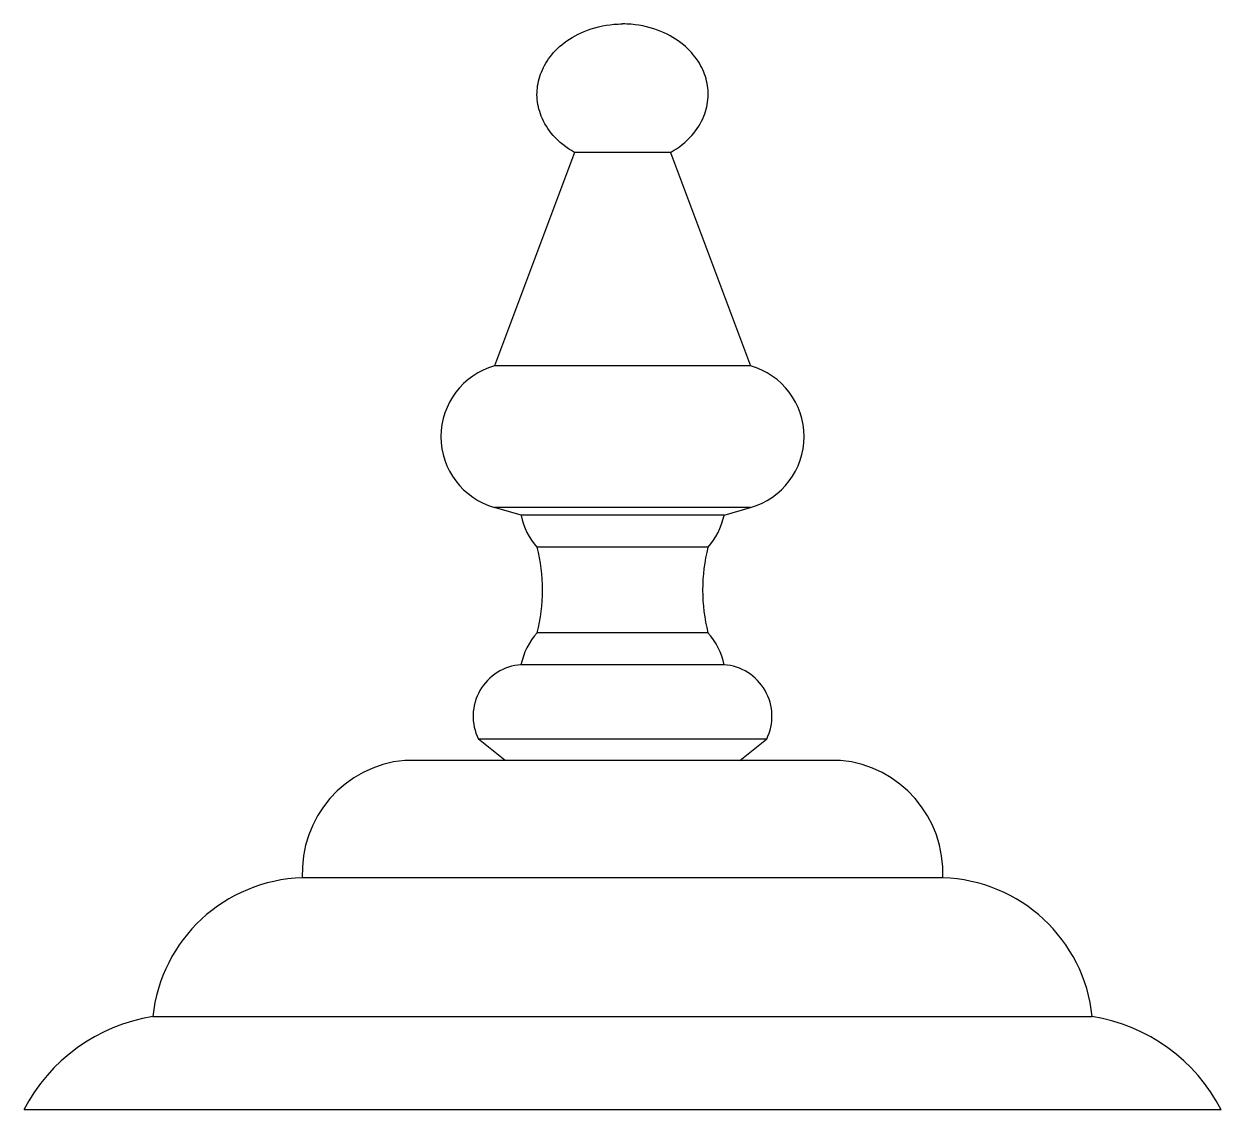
# Model space of a CAD drawing. Header units: millimetres. Extents: x 0 to 13338, y 0 to 11580.
# Drawn here: x 8636.2 to 8748.4, y 4837 to 4938.7 of the extents above; entities that cross this region are included whole.
import ezdxf

# ---------------------------------------------------------------- set-up
doc = ezdxf.new("R2010")
doc.units = ezdxf.units.MM
doc.layers.add('dwgmodels.com', color=250, linetype='Continuous')

# ---------------------------------------------------------------- blocks, each defined once
blk = doc.blocks.new('Public Light 9_side_dwgmodels.com')
at = {"color": 0}
for p, q in [((510.44, 4215.89), (502.94, 4195.89)), ((519.44, 4215.89), (510.44, 4215.89)), ((519.44, 4215.89), (510.44, 4215.89)), ((519.44, 4215.89), (526.94, 4195.89)), ((526.94, 4195.89), (502.94, 4195.89)), ((526.94, 4195.89), (502.94, 4195.89)), ((526.94, 4182.63), (502.94, 4182.63)), ((526.94, 4182.63), (502.94, 4182.63)), ((505.43, 4181.89), (502.94, 4182.63)), ((524.45, 4181.89), (526.94, 4182.63)), ((524.45, 4181.89), (505.43, 4181.89)), ((524.45, 4181.89), (505.43, 4181.89)), ((522.94, 4178.89), (506.94, 4178.89)), ((522.94, 4178.89), (506.94, 4178.89)), ((522.94, 4170.89), (506.94, 4170.89)), ((522.94, 4170.89), (506.94, 4170.89)), ((524.45, 4167.89), (505.43, 4167.89)), ((524.45, 4167.89), (505.43, 4167.89)), ((528.44, 4160.92), (501.44, 4160.92)), ((528.44, 4160.92), (501.44, 4160.92)), ((503.94, 4158.92), (501.44, 4160.92)), ((525.94, 4158.92), (528.44, 4160.92)), ((535.35, 4158.92), (494.53, 4158.92)), ((535.35, 4158.92), (494.53, 4158.92)), ((544.94, 4147.92), (484.94, 4147.92)), ((544.94, 4147.92), (484.94, 4147.92)), ((558.94, 4134.92), (470.94, 4134.92)), ((558.94, 4134.92), (470.94, 4134.92)), ((571.01, 4126.18), (458.87, 4126.18)), ((571.01, 4126.18), (458.87, 4126.18))]:
    blk.add_line(p, q, dxfattribs=at)
for centre, radius, start, end in [((504.82, 4189.26), 6.89, 105.8134, 254.1753), ((525.06, 4189.26), 6.89, 285.8247, 74.1866), ((511.68, 4183.14), 6.37, 191.3832, 221.9516), ((518.2, 4183.14), 6.37, 318.0484, 348.6168), ((491.19, 4174.89), 16.25, 345.7499, 14.2501), ((538.69, 4174.89), 16.25, 165.7499, 194.2501), ((511.69, 4166.62), 6.39, 138.0919, 168.5734), ((518.19, 4166.62), 6.39, 11.4266, 41.9081), ((505.78, 4163.06), 4.84, 94.1033, 206.2221), ((524.1, 4163.06), 4.84, 333.7779, 85.8967), ((495.49, 4148.41), 10.56, 95.1842, 182.6381), ((534.39, 4148.41), 10.56, 357.3619, 84.8158), ((485.37, 4133.42), 14.51, 91.7105, 174.0473), ((544.51, 4133.42), 14.51, 5.9527, 88.2895), ((473.49, 4118.7), 16.43, 98.9405, 152.914), ((556.39, 4118.7), 16.43, 27.086, 81.0595)]:
    blk.add_arc(centre, radius, start, end, dxfattribs=at)
for points in [[(510.44, 4215.89), (509.67, 4216.32), (508.99, 4216.86), (507.96, 4218.03), (507.59, 4218.63), (507.1, 4219.85), (506.97, 4220.45), (506.9, 4221.63), (506.97, 4222.21), (507.28, 4223.35), (507.53, 4223.91), (508.23, 4224.99), (508.69, 4225.51), (509.85, 4226.48), (510.56, 4226.9), (512.21, 4227.58), (513.16, 4227.81), (514.4, 4227.91), (514.67, 4227.92), (514.94, 4227.92)], [(519.44, 4215.89), (520.21, 4216.32), (520.89, 4216.86), (521.92, 4218.03), (522.3, 4218.63), (522.78, 4219.85), (522.92, 4220.45), (522.98, 4221.63), (522.92, 4222.21), (522.61, 4223.35), (522.35, 4223.91), (521.65, 4224.99), (521.19, 4225.51), (520.03, 4226.48), (519.32, 4226.9), (517.67, 4227.58), (516.72, 4227.81), (515.48, 4227.91), (515.21, 4227.92), (514.94, 4227.92)]]:
    blk.add_open_spline(points, degree=3, knots=[-0.974661, -0.974661, -0.974661, -0.974661, -0.625129, -0.625129, -0.318859, -0.318859, -0.043452, -0.043452, 0.219775, 0.219775, 0.488769, 0.488769, 0.779621, 0.779621, 1.10507, 1.10507, 1.468955, 1.468955, 1.570796, 1.570796, 1.570796, 1.570796], dxfattribs=at)

msp = doc.modelspace()

# ---------------------------------------------------------------- block references
at = {"layer": 'dwgmodels.com'}
msp.add_blockref('Public Light 9_side_dwgmodels.com', (8177.38, 710.8), dxfattribs=at)

doc.saveas('drawing.dxf')
